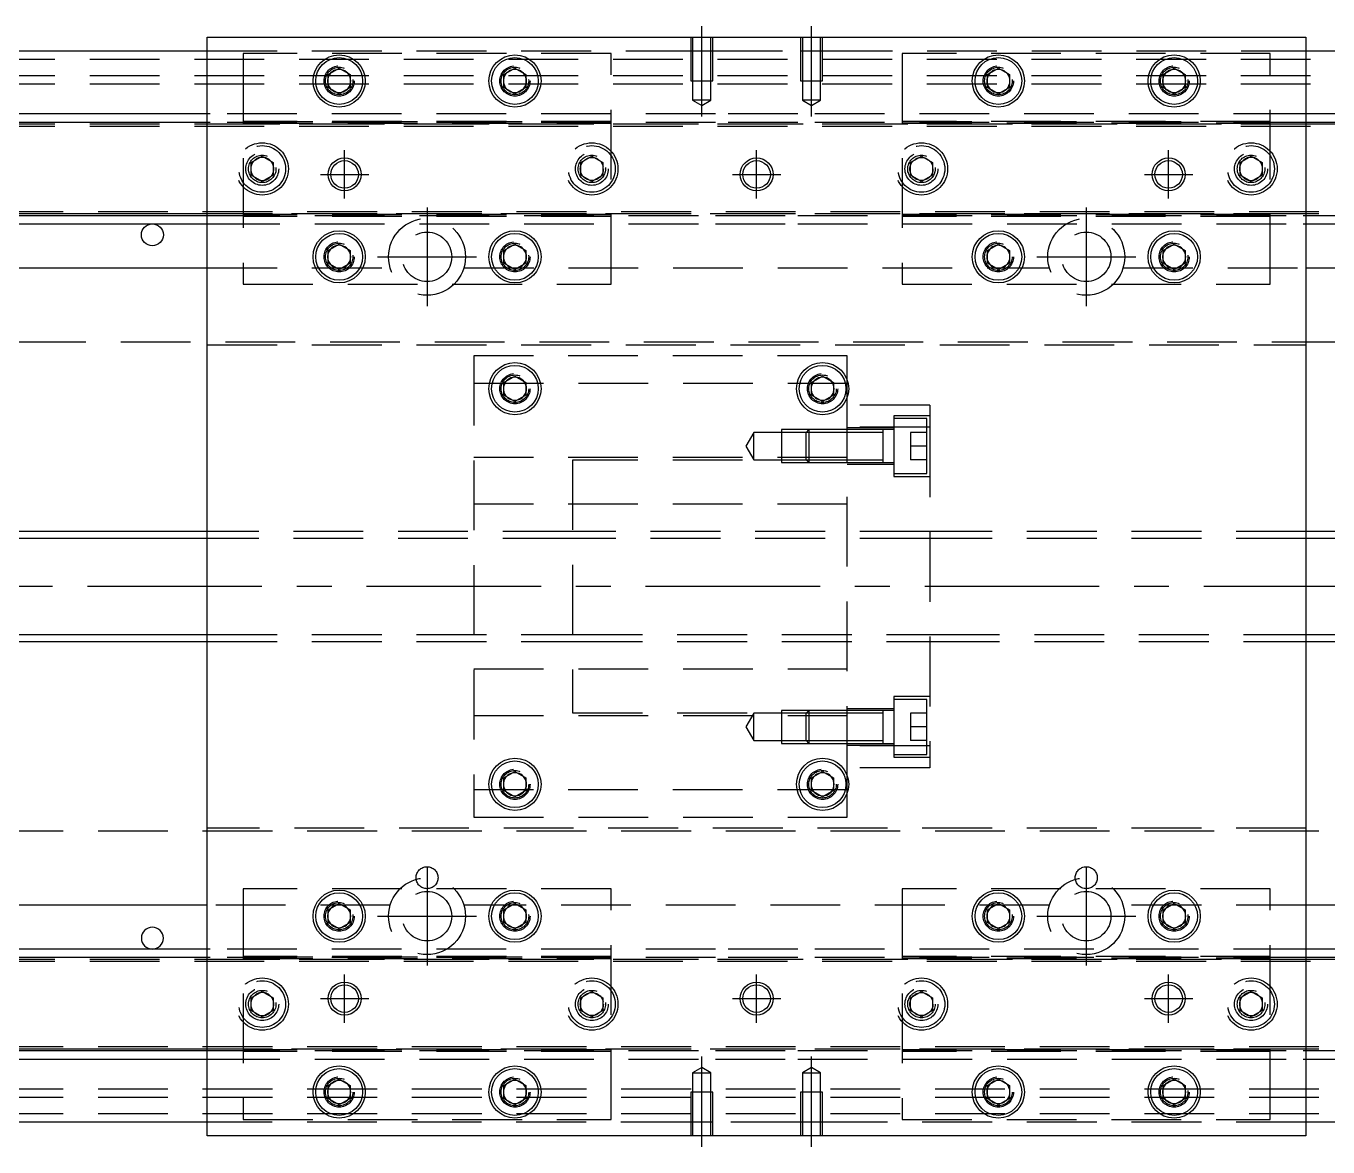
# Model space of a CAD drawing. Extents: x -20 to 926, y -276 to 102.
# Drawn here: x 217 to 454, y -102 to 102 of the extents above; entities that cross this region are included whole.
import ezdxf

# ---------------------------------------------------------------- set-up
doc = ezdxf.new("R2010")
doc.units = 0
doc.linetypes.add('CENTER', pattern=[50.8, 31.75, -6.35, 6.35, -6.35])
doc.linetypes.add('DASHED', pattern=[19.05, 12.7, -6.35])
doc.layers.get('0').update_dxf_attribs({"linetype": 'CONTINUOUS'})
doc.layers.add('CENTER', color=1, linetype='CENTER')

msp = doc.modelspace()

# ---------------------------------------------------------------- linework, layer by layer
at = {"color": 7, "linetype": 'CONTINUOUS'}
for p, q in [((250, 100), (450, 100)), ((250, -100), (250, 100)), ((450, 100), (450, -100)), ((0, 97.5), (250, 97.5)), ((450, 97.5), (700, 97.5)), ((272, 93.1547), (274, 94.309402)), ((272, 90.8453), (272, 93.1547)), ((274, 94.309402), (276, 93.1547)), ((276, 93.1547), (276, 90.8453)), ((304, 93.1547), (306, 94.309402)), ((304, 90.8453), (304, 93.1547)), ((306, 94.309402), (308, 93.1547)), ((308, 93.1547), (308, 90.8453)), ((392, 93.1547), (394, 94.309402)), ((392, 90.8453), (392, 93.1547)), ((394, 94.309402), (396, 93.1547)), ((396, 93.1547), (396, 90.8453)), ((424, 93.1547), (426, 94.309402)), ((424, 90.8453), (424, 93.1547)), ((426, 94.309402), (428, 93.1547)), ((428, 93.1547), (428, 90.8453)), ((274, 89.690598), (272, 90.8453)), ((276, 90.8453), (274, 89.690598)), ((306, 89.690598), (304, 90.8453)), ((308, 90.8453), (306, 89.690598)), ((394, 89.690598), (392, 90.8453)), ((396, 90.8453), (394, 89.690598)), ((426, 89.690598), (424, 90.8453)), ((428, 90.8453), (426, 89.690598)), ((250, 86), (0, 86)), ((700, 86), (450, 86)), ((250, 84.460392), (0, 84.460392)), ((700, 84.460392), (450, 84.460392)), ((0, 67.539608), (250, 67.539608)), ((450, 67.539608), (700, 67.539608)), ((0, 66), (250, 66)), ((450, 66), (700, 66)), ((272, 61.1547), (274, 62.309402)), ((274, 62.309402), (276, 61.1547)), ((304, 61.1547), (306, 62.309402)), ((306, 62.309402), (308, 61.1547)), ((392, 61.1547), (394, 62.309402)), ((394, 62.309402), (396, 61.1547)), ((424, 61.1547), (426, 62.309402)), ((426, 62.309402), (428, 61.1547)), ((272, 58.8453), (272, 61.1547)), ((276, 61.1547), (276, 58.8453)), ((304, 58.8453), (304, 61.1547)), ((308, 61.1547), (308, 58.8453)), ((392, 58.8453), (392, 61.1547)), ((396, 61.1547), (396, 58.8453)), ((424, 58.8453), (424, 61.1547)), ((428, 61.1547), (428, 58.8453)), ((176.708204, 58), (250, 58)), ((274, 57.690598), (272, 58.8453)), ((276, 58.8453), (274, 57.690598)), ((306, 57.690598), (304, 58.8453)), ((308, 58.8453), (306, 57.690598)), ((394, 57.690598), (392, 58.8453)), ((396, 58.8453), (394, 57.690598)), ((426, 57.690598), (424, 58.8453)), ((428, 58.8453), (426, 57.690598)), ((450, 58), (523.291796, 58)), ((304, 37.1547), (306, 38.309402)), ((306, 38.309402), (308, 37.1547)), ((360, 37.1547), (362, 38.309402)), ((362, 38.309402), (364, 37.1547)), ((304, 34.8453), (304, 37.1547)), ((308, 37.1547), (308, 34.8453)), ((360, 34.8453), (360, 37.1547)), ((364, 37.1547), (364, 34.8453)), ((306, 33.690598), (304, 34.8453)), ((308, 34.8453), (306, 33.690598)), ((362, 33.690598), (360, 34.8453)), ((364, 34.8453), (362, 33.690598)), ((250, 10), (28, 10)), ((643, 10), (450, 10)), ((28, -10), (250, -10)), ((450, -10), (643, -10)), ((304, -34.8453), (306, -33.690598)), ((304, -37.1547), (304, -34.8453)), ((306, -33.690598), (308, -34.8453)), ((308, -34.8453), (308, -37.1547)), ((360, -34.8453), (362, -33.690598)), ((360, -37.1547), (360, -34.8453)), ((362, -33.690598), (364, -34.8453)), ((364, -34.8453), (364, -37.1547)), ((306, -38.309402), (304, -37.1547)), ((308, -37.1547), (306, -38.309402)), ((362, -38.309402), (360, -37.1547)), ((364, -37.1547), (362, -38.309402)), ((250, -58), (176.708204, -58)), ((272, -58.8453), (274, -57.690598)), ((272, -61.1547), (272, -58.8453)), ((274, -57.690598), (276, -58.8453)), ((276, -58.8453), (276, -61.1547)), ((304, -58.8453), (306, -57.690598)), ((304, -61.1547), (304, -58.8453)), ((306, -57.690598), (308, -58.8453)), ((308, -58.8453), (308, -61.1547)), ((392, -58.8453), (394, -57.690598)), ((392, -61.1547), (392, -58.8453)), ((394, -57.690598), (396, -58.8453)), ((396, -58.8453), (396, -61.1547)), ((424, -58.8453), (426, -57.690598)), ((424, -61.1547), (424, -58.8453)), ((426, -57.690598), (428, -58.8453)), ((428, -58.8453), (428, -61.1547)), ((523.291796, -58), (450, -58)), ((274, -62.309402), (272, -61.1547)), ((276, -61.1547), (274, -62.309402)), ((306, -62.309402), (304, -61.1547)), ((308, -61.1547), (306, -62.309402)), ((394, -62.309402), (392, -61.1547)), ((396, -61.1547), (394, -62.309402)), ((426, -62.309402), (424, -61.1547)), ((428, -61.1547), (426, -62.309402)), ((250, -66), (0, -66)), ((700, -66), (450, -66)), ((250, -67.539608), (0, -67.539608)), ((700, -67.539608), (450, -67.539608)), ((0, -84.460392), (250, -84.460392)), ((450, -84.460392), (700, -84.460392)), ((0, -86), (250, -86)), ((450, -86), (700, -86)), ((272, -90.8453), (274, -89.690598)), ((274, -89.690598), (276, -90.8453)), ((304, -90.8453), (306, -89.690598)), ((306, -89.690598), (308, -90.8453)), ((392, -90.8453), (394, -89.690598)), ((394, -89.690598), (396, -90.8453)), ((424, -90.8453), (426, -89.690598)), ((426, -89.690598), (428, -90.8453)), ((272, -93.1547), (272, -90.8453)), ((276, -90.8453), (276, -93.1547)), ((304, -93.1547), (304, -90.8453)), ((308, -90.8453), (308, -93.1547)), ((392, -93.1547), (392, -90.8453)), ((396, -90.8453), (396, -93.1547)), ((424, -93.1547), (424, -90.8453)), ((428, -90.8453), (428, -93.1547)), ((274, -94.309402), (272, -93.1547)), ((276, -93.1547), (274, -94.309402)), ((306, -94.309402), (304, -93.1547)), ((308, -93.1547), (306, -94.309402)), ((394, -94.309402), (392, -93.1547)), ((396, -93.1547), (394, -94.309402)), ((426, -94.309402), (424, -93.1547)), ((428, -93.1547), (426, -94.309402)), ((250, -97.5), (0, -97.5)), ((700, -97.5), (450, -97.5)), ((450, -100), (250, -100))]:
    msp.add_line(p, q, dxfattribs=at)
at = {"color": 3, "linetype": 'DASHED'}
for p, q in [((338.000006, 100), (338.000006, 92)), ((338.35, 100), (338.35, 92)), ((341.65, 92), (341.65, 100)), ((341.999994, 92), (341.999994, 100)), ((358.000006, 100), (358.000006, 92)), ((358.35, 100), (358.35, 92)), ((361.65, 92), (361.65, 100)), ((361.999994, 92), (361.999994, 100)), ((250, 97.5), (338.000006, 97.5)), ((338.000006, 97.5), (341.999994, 97.5)), ((341.999994, 97.5), (358.000006, 97.5)), ((358.000006, 97.5), (361.999994, 97.5)), ((361.999994, 97.5), (450, 97.5)), ((0, 96), (700, 96)), ((256.5, 97), (256.5, 55)), ((323.5, 97), (256.5, 97)), ((323.5, 55), (323.5, 97)), ((443.5, 97), (376.5, 97)), ((376.5, 97), (376.5, 55)), ((443.5, 55), (443.5, 97)), ((0, 93), (700, 93)), ((0, 91.5), (700, 91.5)), ((276.483582, 92.286038), (276.5, 92)), ((308.483582, 92.286038), (308.5, 92)), ((338.000006, 92), (341.999994, 92)), ((338.35, 92), (338.35, 88.5)), ((341.65, 88.5), (341.65, 92)), ((358.000006, 92), (361.999994, 92)), ((358.35, 92), (358.35, 88.5)), ((361.65, 88.5), (361.65, 92)), ((396.483582, 92.286038), (396.5, 92)), ((428.483582, 92.286038), (428.5, 92)), ((341.65, 88.5), (338.35, 88.5)), ((338.35, 88.5), (340, 87.547372)), ((340, 87.547372), (341.65, 88.5)), ((361.65, 88.5), (358.35, 88.5)), ((358.35, 88.5), (360, 87.547372)), ((360, 87.547372), (361.65, 88.5)), ((250.5, 86), (250, 86)), ((342.5, 86), (250.5, 86)), ((357.5, 86), (342.5, 86)), ((449.5, 86), (357.5, 86)), ((450, 86), (449.5, 86)), ((0, 84.204452), (250, 84.204452)), ((0, 84.2), (700, 84.2)), ((0, 83.8), (700, 83.8)), ((250.5, 84.460392), (250, 84.460392)), ((250, 84.204452), (250.5, 84.204452)), ((342.5, 84.460392), (250.5, 84.460392)), ((250.5, 84.204452), (449.5, 84.204452)), ((323.5, 84.643014), (256.5, 84.643014)), ((256.5, 84.6), (323.5, 84.6)), ((256.5, 84.3), (323.5, 84.3)), ((357.5, 84.460392), (342.5, 84.460392)), ((449.5, 84.460392), (357.5, 84.460392)), ((443.5, 84.643014), (376.5, 84.643014)), ((376.5, 84.6), (443.5, 84.6)), ((376.5, 84.3), (443.5, 84.3)), ((450, 84.460392), (449.5, 84.460392)), ((449.5, 84.204452), (450, 84.204452)), ((450, 84.204452), (700, 84.204452)), ((258, 77.1547), (260, 78.309402)), ((260, 78.309402), (262, 77.1547)), ((318, 77.1547), (320, 78.309402)), ((320, 78.309402), (322, 77.1547)), ((378, 77.1547), (380, 78.309402)), ((380, 78.309402), (382, 77.1547)), ((438, 77.1547), (440, 78.309402)), ((440, 78.309402), (442, 77.1547)), ((258, 74.8453), (258, 77.1547)), ((262, 77.1547), (262, 74.8453)), ((262.483582, 76.286038), (262.5, 76)), ((318, 74.8453), (318, 77.1547)), ((322, 77.1547), (322, 74.8453)), ((322.483582, 76.286038), (322.5, 76)), ((378, 74.8453), (378, 77.1547)), ((382, 77.1547), (382, 74.8453)), ((382.483582, 76.286038), (382.5, 76)), ((438, 74.8453), (438, 77.1547)), ((442, 77.1547), (442, 74.8453)), ((442.483582, 76.286038), (442.5, 76)), ((260, 73.690598), (258, 74.8453)), ((262, 74.8453), (260, 73.690598)), ((320, 73.690598), (318, 74.8453)), ((322, 74.8453), (320, 73.690598)), ((380, 73.690598), (378, 74.8453)), ((382, 74.8453), (380, 73.690598)), ((440, 73.690598), (438, 74.8453)), ((442, 74.8453), (440, 73.690598)), ((700, 68.2), (0, 68.2)), ((700, 67.8), (0, 67.8)), ((250, 67.795548), (0, 67.795548)), ((250.5, 67.795548), (250, 67.795548)), ((250, 67.539608), (250.5, 67.539608)), ((449.5, 67.795548), (250.5, 67.795548)), ((250.5, 67.539608), (342.5, 67.539608)), ((323.5, 67.7), (256.5, 67.7)), ((323.5, 67.4), (256.5, 67.4)), ((323.5, 67.356986), (256.5, 67.356986)), ((342.5, 67.539608), (357.5, 67.539608)), ((357.5, 67.539608), (449.5, 67.539608)), ((443.5, 67.7), (376.5, 67.7)), ((443.5, 67.4), (376.5, 67.4)), ((443.5, 67.356986), (376.5, 67.356986)), ((450, 67.795548), (449.5, 67.795548)), ((449.5, 67.539608), (450, 67.539608)), ((700, 67.795548), (450, 67.795548)), ((250, 66), (250.5, 66)), ((250.5, 66), (342.5, 66)), ((342.5, 66), (357.5, 66)), ((357.5, 66), (449.5, 66)), ((449.5, 66), (450, 66)), ((276.483582, 60.286038), (276.5, 60)), ((308.483582, 60.286038), (308.5, 60)), ((391.5, 60), (391.512884, 60.253488)), ((428.483582, 60.286038), (428.5, 60)), ((250, 58), (283.291796, 58)), ((296.708204, 58), (403.291796, 58)), ((416.708204, 58), (450, 58)), ((256.5, 55), (323.5, 55)), ((376.5, 55), (443.5, 55)), ((5.640312, 44.5), (700, 44.5)), ((250, 44), (450, 44)), ((366.5, 42), (298.5, 42)), ((298.5, 42), (298.5, -42)), ((366.5, 37.52069), (366.5, 42)), ((298.5, 37), (366.5, 37)), ((303.5, 36), (303.512884, 36.253488)), ((359.5, 36), (359.518502, 36.303588)), ((366.5, 34.47931), (366.5, 37.52069)), ((366.5, -34.47931), (366.5, 34.47931)), ((381.5, 33), (366.5, 33)), ((375, 31.04775), (375, 20.04775)), ((381.5, 31.04775), (375, 31.04775)), ((381.5, 33), (381.5, 28.982754)), ((354.5, 28.547744), (354.5, 22.547754)), ((359.49998, 28.547744), (354.5, 28.547744)), ((359.5, 28.54775), (359, 28.04775)), ((366.5, 28.547744), (359.499994, 28.547744)), ((359.5, 28.54775), (359.5, 22.54775)), ((366.5, 28.54775), (359.5, 28.54775)), ((381.5, 28.982754), (366.5, 28.982754)), ((375, 28.84775), (366.5, 28.84775)), ((373, 28.54775), (366.50002, 28.54775)), ((373, 28.54775), (372.995, 28.54775)), ((373, 28.04775), (373, 28.547754)), ((373, 28.197952), (373, 28.54775)), ((375, 28.54775), (373, 28.54775)), ((373.005, 28.54775), (373, 28.54775)), ((381, 30.54775), (375, 30.54775)), ((381, 20.54775), (381, 30.54775)), ((381.5, 28.982754), (381.5, -28.982754)), ((349.5, 28.04775), (348.056624, 25.54775)), ((349.5, 23.04775), (349.5, 28.04775)), ((354.5, 28.04775), (349.5, 28.04775)), ((358.99998, 28.04775), (354.5, 28.04775)), ((359, 23.04775), (359, 28.04775)), ((366.5, 28.04775), (359, 28.04775)), ((373, 28.04775), (366.50002, 28.04775)), ((373, 22.8974), (373, 28.197952)), ((378, 28.04775), (378, 25.54775)), ((381, 28.04775), (378, 28.04775)), ((348.056624, 25.54775), (349.5, 23.04775)), ((378, 25.54775), (378, 23.04775)), ((381, 25.54775), (378, 25.54775)), ((366.5, 23.5), (298.5, 23.5)), ((316.5, 23), (316.5, -23)), ((366.5, 23), (316.5, 23)), ((349.5, 23.04775), (354.5, 23.04775)), ((354.5, 23.04775), (358.99998, 23.04775)), ((354.5, 22.547754), (359.49998, 22.547754)), ((359, 23.04775), (359.5, 22.54775)), ((359, 23.04775), (366.5, 23.04775)), ((359.5, 22.547754), (366.5, 22.547754)), ((359.5, 22.54775), (366.5, 22.54775)), ((366.5, 22.24775), (375, 22.24775)), ((366.50002, 23.04775), (373, 23.04775)), ((366.50002, 22.54775), (373.005, 22.54775)), ((372.995, 22.54775), (375, 22.54775)), ((373, 22.547744), (373, 23.04775)), ((373, 22.54775), (373, 22.8974)), ((381, 23.04775), (378, 23.04775)), ((375, 20.54775), (381, 20.54775)), ((375, 20.04775), (381.5, 20.04775)), ((366.5, 15), (298.5, 15)), ((316.49998, 10), (250, 10)), ((381.5, 10), (316.5, 10)), ((450, 10), (381.50002, 10)), ((316.49998, 8.75), (250, 8.75)), ((381.5, 8.75), (316.5, 8.75)), ((450, 8.75), (381.50002, 8.75)), ((250, -8.75), (316.49998, -8.75)), ((316.5, -8.75), (381.5, -8.75)), ((381.50002, -8.75), (450, -8.75)), ((250, -10), (316.49998, -10)), ((316.5, -10), (381.5, -10)), ((381.50002, -10), (450, -10)), ((298.5, -15), (366.5, -15)), ((375, -20.04775), (375, -31.04775)), ((381.5, -20.04775), (375, -20.04775)), ((381, -20.54775), (375, -20.54775)), ((381, -30.54775), (381, -20.54775)), ((298.5, -23.5), (366.5, -23.5)), ((316.5, -23), (366.5, -23)), ((349.5, -23.04775), (348.056624, -25.54775)), ((349.5, -28.04775), (349.5, -23.04775)), ((354.5, -23.04775), (349.5, -23.04775)), ((354.5, -22.547754), (354.5, -28.547744)), ((359.49998, -22.547754), (354.5, -22.547754)), ((358.99998, -23.04775), (354.5, -23.04775)), ((359.5, -22.54775), (359, -23.04775)), ((359, -28.04775), (359, -23.04775)), ((366.5, -23.04775), (359, -23.04775)), ((359.5, -22.54775), (359.5, -28.54775)), ((366.5, -22.54775), (359.5, -22.54775)), ((366.5, -22.547754), (359.5, -22.547754)), ((375, -22.24775), (366.5, -22.24775)), ((373.005, -22.54775), (366.50002, -22.54775)), ((373, -23.04775), (366.50002, -23.04775)), ((375, -22.54775), (372.995, -22.54775)), ((373, -23.04775), (373, -22.547744)), ((373, -22.897546), (373, -22.54775)), ((373, -28.198098), (373, -22.897546)), ((378, -23.04775), (378, -25.54775)), ((381, -23.04775), (378, -23.04775)), ((348.056624, -25.54775), (349.5, -28.04775)), ((378, -25.54775), (378, -28.04775)), ((381, -25.54775), (378, -25.54775)), ((349.5, -28.04775), (354.5, -28.04775)), ((354.5, -28.04775), (358.99998, -28.04775)), ((359, -28.04775), (366.5, -28.04775)), ((359, -28.04775), (359.5, -28.54775)), ((366.50002, -28.04775), (373, -28.04775)), ((373, -28.547754), (373, -28.04775)), ((373, -28.54775), (373, -28.198098)), ((381, -28.04775), (378, -28.04775)), ((354.5, -28.547744), (359.49998, -28.547744)), ((359.499994, -28.547744), (366.5, -28.547744)), ((359.5, -28.54775), (366.5, -28.54775)), ((366.5, -28.84775), (375, -28.84775)), ((381.5, -28.982754), (366.5, -28.982754)), ((366.50002, -28.54775), (373, -28.54775)), ((372.995, -28.54775), (373, -28.54775)), ((373, -28.54775), (375, -28.54775)), ((373, -28.54775), (373.005, -28.54775)), ((375, -30.54775), (381, -30.54775)), ((381.5, -28.982754), (381.5, -33)), ((381.5, -33), (366.5, -33)), ((375, -31.04775), (381.5, -31.04775)), ((366.5, -37.52069), (366.5, -34.47931)), ((366.5, -37), (298.5, -37)), ((303.5, -36), (303.512884, -35.746512)), ((359.5, -36), (359.518502, -35.696412)), ((366.5, -42), (366.5, -37.52069)), ((298.5, -42), (366.5, -42)), ((700, -44.5), (5.640312, -44.5)), ((450, -44), (250, -44)), ((323.5, -55), (256.5, -55)), ((256.5, -55), (256.5, -97)), ((323.5, -97), (323.5, -55)), ((443.5, -55), (376.5, -55)), ((376.5, -55), (376.5, -97)), ((443.5, -97), (443.5, -55)), ((283.291796, -58), (250, -58)), ((403.291796, -58), (296.708204, -58)), ((450, -58), (416.708204, -58)), ((276.483582, -59.713962), (276.5, -60)), ((308.483582, -59.713962), (308.5, -60)), ((396.483582, -59.713962), (396.5, -60)), ((428.483582, -59.713962), (428.5, -60)), ((250.5, -66), (250, -66)), ((342.5, -66), (250.5, -66)), ((357.5, -66), (342.5, -66)), ((449.5, -66), (357.5, -66)), ((450, -66), (449.5, -66)), ((0, -67.795548), (250, -67.795548)), ((0, -67.8), (700, -67.8)), ((0, -68.2), (700, -68.2)), ((250.5, -67.539608), (250, -67.539608)), ((250, -67.795548), (250.5, -67.795548)), ((342.5, -67.539608), (250.5, -67.539608)), ((250.5, -67.795548), (449.5, -67.795548)), ((323.5, -67.356986), (256.5, -67.356986)), ((256.5, -67.4), (323.5, -67.4)), ((256.5, -67.7), (323.5, -67.7)), ((357.5, -67.539608), (342.5, -67.539608)), ((449.5, -67.539608), (357.5, -67.539608)), ((443.5, -67.356986), (376.5, -67.356986)), ((376.5, -67.4), (443.5, -67.4)), ((376.5, -67.7), (443.5, -67.7)), ((450, -67.539608), (449.5, -67.539608)), ((449.5, -67.795548), (450, -67.795548)), ((450, -67.795548), (700, -67.795548)), ((258, -74.8453), (260, -73.690598)), ((258, -77.1547), (258, -74.8453)), ((260, -73.690598), (262, -74.8453)), ((262, -74.8453), (262, -77.1547)), ((262.483582, -75.713962), (262.5, -76)), ((318, -74.8453), (320, -73.690598)), ((318, -77.1547), (318, -74.8453)), ((320, -73.690598), (322, -74.8453)), ((322, -74.8453), (322, -77.1547)), ((322.483582, -75.713962), (322.5, -76)), ((377.5, -76), (377.518502, -75.696412)), ((378, -74.8453), (380, -73.690598)), ((378, -77.1547), (378, -74.8453)), ((380, -73.690598), (382, -74.8453)), ((382, -74.8453), (382, -77.1547)), ((438, -74.8453), (440, -73.690598)), ((438, -77.1547), (438, -74.8453)), ((440, -73.690598), (442, -74.8453)), ((442, -74.8453), (442, -77.1547)), ((442.483582, -75.713962), (442.5, -76)), ((260, -78.309402), (258, -77.1547)), ((262, -77.1547), (260, -78.309402)), ((320, -78.309402), (318, -77.1547)), ((322, -77.1547), (320, -78.309402)), ((380, -78.309402), (378, -77.1547)), ((382, -77.1547), (380, -78.309402)), ((440, -78.309402), (438, -77.1547)), ((442, -77.1547), (440, -78.309402)), ((700, -83.8), (0, -83.8)), ((700, -84.2), (0, -84.2)), ((250, -84.204452), (0, -84.204452)), ((250.5, -84.204452), (250, -84.204452)), ((250, -84.460392), (250.5, -84.460392)), ((449.5, -84.204452), (250.5, -84.204452)), ((250.5, -84.460392), (342.5, -84.460392)), ((323.5, -84.3), (256.5, -84.3)), ((323.5, -84.6), (256.5, -84.6)), ((323.5, -84.643014), (256.5, -84.643014)), ((342.5, -84.460392), (357.5, -84.460392)), ((357.5, -84.460392), (449.5, -84.460392)), ((443.5, -84.3), (376.5, -84.3)), ((443.5, -84.6), (376.5, -84.6)), ((443.5, -84.643014), (376.5, -84.643014)), ((450, -84.204452), (449.5, -84.204452)), ((449.5, -84.460392), (450, -84.460392)), ((700, -84.204452), (450, -84.204452)), ((250, -86), (250.5, -86)), ((250.5, -86), (342.5, -86)), ((340, -87.547372), (338.35, -88.5)), ((341.65, -88.5), (340, -87.547372)), ((342.5, -86), (357.5, -86)), ((357.5, -86), (449.5, -86)), ((360, -87.547372), (358.35, -88.5)), ((361.65, -88.5), (360, -87.547372)), ((449.5, -86), (450, -86)), ((338.35, -88.5), (341.65, -88.5)), ((338.35, -88.5), (338.35, -92)), ((341.65, -92), (341.65, -88.5)), ((358.35, -88.5), (361.65, -88.5)), ((358.35, -88.5), (358.35, -92)), ((361.65, -92), (361.65, -88.5)), ((700, -91.5), (0, -91.5)), ((271.5, -92), (271.512884, -91.746512)), ((303.5, -92), (303.518502, -91.696412)), ((341.999994, -92), (338.000006, -92)), ((338.000006, -92), (338.000006, -100)), ((338.35, -92), (338.35, -100)), ((341.65, -100), (341.65, -92)), ((341.999994, -100), (341.999994, -92)), ((361.999994, -92), (358.000006, -92)), ((358.000006, -92), (358.000006, -100)), ((358.35, -92), (358.35, -100)), ((361.65, -100), (361.65, -92)), ((361.999994, -100), (361.999994, -92)), ((391.5, -92), (391.518502, -91.696412)), ((428.483582, -91.713962), (428.5, -92)), ((700, -93), (0, -93)), ((700, -96), (0, -96)), ((256.5, -97), (323.5, -97)), ((376.5, -97), (443.5, -97)), ((338.000006, -97.5), (250, -97.5)), ((341.999994, -97.5), (338.000006, -97.5)), ((358.000006, -97.5), (341.999994, -97.5)), ((361.999994, -97.5), (358.000006, -97.5)), ((450, -97.5), (361.999994, -97.5))]:
    msp.add_line(p, q, dxfattribs=at)
at = {"color": 3, "linetype": 'CONTINUOUS'}
for p, q in [((250, 8.75), (28, 8.75)), ((643, 8.75), (450, 8.75)), ((28, -8.75), (250, -8.75)), ((450, -8.75), (643, -8.75))]:
    msp.add_line(p, q, dxfattribs=at)
at = {"color": 7, "linetype": 'CONTINUOUS'}
for centre, radius in [((274, 92), 4.75), ((274, 92), 4.25), ((306, 92), 4.75), ((306, 92), 4.25), ((394, 92), 4.75), ((394, 92), 4.25), ((426, 92), 4.75), ((426, 92), 4.25), ((275, 75), 2.5), ((350, 75), 3), ((350, 75), 2.5), ((425, 75), 2.5), ((240, 64), 2), ((274, 60), 4.75), ((274, 60), 4.25), ((306, 60), 4.75), ((306, 60), 4.25), ((394, 60), 4.75), ((394, 60), 4.25), ((426, 60), 4.75), ((426, 60), 4.25), ((306, 36), 4.75), ((362, 36), 4.75), ((306, 36), 4.25), ((362, 36), 4.25), ((306, -36), 4.75), ((306, -36), 4.25), ((362, -36), 4.75), ((362, -36), 4.25), ((274, -60), 4.75), ((274, -60), 4.25), ((306, -60), 4.75), ((306, -60), 4.25), ((394, -60), 4.75), ((394, -60), 4.25), ((426, -60), 4.75), ((426, -60), 4.25), ((275, -75), 2.5), ((350, -75), 3), ((350, -75), 2.5), ((425, -75), 2.5), ((274, -92), 4.75), ((306, -92), 4.75), ((394, -92), 4.75), ((426, -92), 4.75), ((274, -92), 4.25), ((306, -92), 4.25), ((394, -92), 4.25), ((426, -92), 4.25)]:
    msp.add_circle(centre, radius, dxfattribs=at)
at = {"color": 3, "linetype": 'DASHED'}
for centre, radius in [((274, 92), 2.75), ((274, 92), 2.5), ((306, 92), 2.75), ((306, 92), 2.5), ((394, 92), 2.75), ((394, 92), 2.5), ((426, 92), 2.75), ((426, 92), 2.5), ((260, 76), 4.75), ((320, 76), 4.75), ((380, 76), 4.75), ((440, 76), 4.75), ((260, 76), 4.25), ((260, 76), 3), ((260, 76), 2.5), ((320, 76), 4.25), ((320, 76), 3), ((320, 76), 2.5), ((380, 76), 4.25), ((380, 76), 3), ((380, 76), 2.5), ((440, 76), 4.25), ((440, 76), 3), ((440, 76), 2.5), ((320, 76), 2.1), ((380, 76), 2.1), ((290, 60), 7), ((410, 60), 7), ((290, 60), 4.5), ((410, 60), 4.5), ((274, 60), 2.75), ((274, 60), 2.5), ((306, 60), 2.75), ((306, 60), 2.5), ((394, 60), 2.75), ((394, 60), 2.5), ((426, 60), 2.75), ((426, 60), 2.5), ((306, 36), 2.75), ((306, 36), 2.5), ((362, 36), 2.75), ((362, 36), 2.5), ((306, -36), 2.75), ((306, -36), 2.5), ((362, -36), 2.75), ((362, -36), 2.5), ((290, -53), 2), ((410, -53), 2), ((290, -60), 7), ((410, -60), 7), ((290, -60), 4.5), ((410, -60), 4.5), ((274, -60), 2.75), ((274, -60), 2.5), ((306, -60), 2.75), ((306, -60), 2.5), ((394, -60), 2.75), ((394, -60), 2.5), ((426, -60), 2.75), ((426, -60), 2.5), ((260, -76), 4.75), ((260, -76), 4.25), ((260, -76), 3), ((320, -76), 4.75), ((320, -76), 4.25), ((320, -76), 3), ((380, -76), 4.75), ((380, -76), 4.25), ((380, -76), 3), ((440, -76), 4.75), ((440, -76), 4.25), ((440, -76), 3), ((260, -76), 2.5), ((320, -76), 2.5), ((320, -76), 2.1), ((380, -76), 2.5), ((380, -76), 2.1), ((440, -76), 2.5), ((274, -92), 2.75), ((274, -92), 2.5), ((306, -92), 2.75), ((306, -92), 2.5), ((394, -92), 2.75), ((394, -92), 2.5), ((426, -92), 2.75), ((426, -92), 2.5)]:
    msp.add_circle(centre, radius, dxfattribs=at)
at = {"color": 3, "linetype": 'CONTINUOUS'}
for centre in [(275, 75), (425, 75), (275, -75), (425, -75)]:
    msp.add_circle(centre, 3, dxfattribs=at)
at = {"color": 7, "linetype": 'CONTINUOUS'}
for centre, radius, start, end in [((274, 92), 2.1, 162.24721, 180), ((274, 92), 2.1, 137.75279, 162.24721), ((274, 92), 2.1, 102.24721, 137.75279), ((274, 92), 2.1, 77.75279, 102.24721), ((274, 92), 2.1, 42.24721, 77.75279), ((274, 92), 2.1, 17.75279, 42.24721), ((274, 92), 2.1, 342.24721, 17.75279), ((306, 92), 2.1, 162.24721, 180), ((306, 92), 2.1, 137.75279, 162.24721), ((306, 92), 2.1, 102.24721, 137.75279), ((306, 92), 2.1, 77.75279, 102.24721), ((306, 92), 2.1, 42.24721, 77.75279), ((306, 92), 2.1, 17.75279, 42.24721), ((306, 92), 2.1, 342.24721, 17.75279), ((394, 92), 2.1, 162.24721, 180), ((394, 92), 2.1, 137.75279, 162.24721), ((394, 92), 2.1, 102.24721, 137.75279), ((394, 92), 2.1, 77.75279, 102.24721), ((394, 92), 2.1, 42.24721, 77.75279), ((394, 92), 2.1, 17.75279, 42.24721), ((394, 92), 2.1, 342.24721, 17.75279), ((426, 92), 2.1, 162.24721, 180), ((426, 92), 2.1, 137.75279, 162.24721), ((426, 92), 2.1, 102.24721, 137.75279), ((426, 92), 2.1, 77.75279, 102.24721), ((426, 92), 2.1, 42.24721, 77.75279), ((426, 92), 2.1, 17.75279, 42.24721), ((426, 92), 2.1, 342.24721, 17.75279), ((274, 92), 2.1, 180, 197.75279), ((274, 92), 2.1, 197.75279, 222.24721), ((274, 92), 2.1, 222.24721, 257.75279), ((274, 92), 2.1, 282.24721, 317.75279), ((274, 92), 2.1, 317.75279, 342.24721), ((306, 92), 2.1, 180, 197.75279), ((306, 92), 2.1, 197.75279, 222.24721), ((306, 92), 2.1, 222.24721, 257.75279), ((306, 92), 2.1, 282.24721, 317.75279), ((306, 92), 2.1, 317.75279, 342.24721), ((394, 92), 2.1, 180, 197.75279), ((394, 92), 2.1, 197.75279, 222.24721), ((394, 92), 2.1, 222.24721, 257.75279), ((394, 92), 2.1, 282.24721, 317.75279), ((394, 92), 2.1, 317.75279, 342.24721), ((426, 92), 2.1, 180, 197.75279), ((426, 92), 2.1, 197.75279, 222.24721), ((426, 92), 2.1, 222.24721, 257.75279), ((426, 92), 2.1, 282.24721, 317.75279), ((426, 92), 2.1, 317.75279, 342.24721), ((274, 92), 2.1, 257.75279, 282.24721), ((306, 92), 2.1, 257.75279, 282.24721), ((394, 92), 2.1, 257.75279, 282.24721), ((426, 92), 2.1, 257.75279, 282.24721), ((274, 60), 2.1, 102.24721, 137.75279), ((274, 60), 2.1, 77.75279, 102.24721), ((274, 60), 2.1, 42.24721, 77.75279), ((306, 60), 2.1, 102.24721, 137.75279), ((306, 60), 2.1, 77.75279, 102.24721), ((306, 60), 2.1, 42.24721, 77.75279), ((394, 60), 2.1, 102.24721, 137.75279), ((394, 60), 2.1, 77.75279, 102.24721), ((394, 60), 2.1, 42.24721, 77.75279), ((426, 60), 2.1, 102.24721, 137.75279), ((426, 60), 2.1, 77.75279, 102.24721), ((426, 60), 2.1, 42.24721, 77.75279), ((274, 60), 2.1, 162.24721, 180), ((274, 60), 2.1, 180, 197.75279), ((274, 60), 2.1, 137.75279, 162.24721), ((274, 60), 2.1, 197.75279, 222.24721), ((274, 60), 2.1, 17.75279, 42.24721), ((274, 60), 2.1, 317.75279, 342.24721), ((274, 60), 2.1, 342.24721, 17.75279), ((306, 60), 2.1, 162.24721, 180), ((306, 60), 2.1, 180, 197.75279), ((306, 60), 2.1, 137.75279, 162.24721), ((306, 60), 2.1, 197.75279, 222.24721), ((306, 60), 2.1, 17.75279, 42.24721), ((306, 60), 2.1, 317.75279, 342.24721), ((306, 60), 2.1, 342.24721, 17.75279), ((394, 60), 2.1, 162.24721, 180), ((394, 60), 2.1, 180, 197.75279), ((394, 60), 2.1, 137.75279, 162.24721), ((394, 60), 2.1, 197.75279, 222.24721), ((394, 60), 2.1, 17.75279, 42.24721), ((394, 60), 2.1, 317.75279, 342.24721), ((394, 60), 2.1, 342.24721, 17.75279), ((426, 60), 2.1, 162.24721, 180), ((426, 60), 2.1, 180, 197.75279), ((426, 60), 2.1, 137.75279, 162.24721), ((426, 60), 2.1, 197.75279, 222.24721), ((426, 60), 2.1, 17.75279, 42.24721), ((426, 60), 2.1, 317.75279, 342.24721), ((426, 60), 2.1, 342.24721, 17.75279), ((274, 60), 2.1, 222.24721, 257.75279), ((274, 60), 2.1, 257.75279, 282.24721), ((274, 60), 2.1, 282.24721, 317.75279), ((306, 60), 2.1, 222.24721, 257.75279), ((306, 60), 2.1, 257.75279, 282.24721), ((306, 60), 2.1, 282.24721, 317.75279), ((394, 60), 2.1, 222.24721, 257.75279), ((394, 60), 2.1, 257.75279, 282.24721), ((394, 60), 2.1, 282.24721, 317.75279), ((426, 60), 2.1, 222.24721, 257.75279), ((426, 60), 2.1, 257.75279, 282.24721), ((426, 60), 2.1, 282.24721, 317.75279), ((306, 36), 2.1, 102.24721, 137.75279), ((306, 36), 2.1, 77.75279, 102.24721), ((306, 36), 2.1, 42.24721, 77.75279), ((362, 36), 2.1, 102.24721, 137.75279), ((362, 36), 2.1, 77.75279, 102.24721), ((362, 36), 2.1, 42.24721, 77.75279), ((306, 36), 2.1, 162.24721, 180), ((306, 36), 2.1, 180, 197.75279), ((306, 36), 2.1, 137.75279, 162.24721), ((306, 36), 2.1, 17.75279, 42.24721), ((306, 36), 2.1, 342.24721, 17.75279), ((362, 36), 2.1, 162.24721, 180), ((362, 36), 2.1, 180, 197.75279), ((362, 36), 2.1, 137.75279, 162.24721), ((362, 36), 2.1, 17.75279, 42.24721), ((362, 36), 2.1, 342.24721, 17.75279), ((306, 36), 2.1, 197.75279, 222.24721), ((306, 36), 2.1, 222.24721, 257.75279), ((306, 36), 2.1, 257.75279, 282.24721), ((306, 36), 2.1, 282.24721, 317.75279), ((306, 36), 2.1, 317.75279, 342.24721), ((362, 36), 2.1, 197.75279, 222.24721), ((362, 36), 2.1, 222.24721, 257.75279), ((362, 36), 2.1, 257.75279, 282.24721), ((362, 36), 2.1, 282.24721, 317.75279), ((362, 36), 2.1, 317.75279, 342.24721), ((306, -36), 2.1, 162.24721, 180), ((306, -36), 2.1, 137.75279, 162.24721), ((306, -36), 2.1, 102.24721, 137.75279), ((306, -36), 2.1, 77.75279, 102.24721), ((306, -36), 2.1, 42.24721, 77.75279), ((306, -36), 2.1, 17.75279, 42.24721), ((306, -36), 2.1, 342.24721, 17.75279), ((362, -36), 2.1, 162.24721, 180), ((362, -36), 2.1, 137.75279, 162.24721), ((362, -36), 2.1, 102.24721, 137.75279), ((362, -36), 2.1, 77.75279, 102.24721), ((362, -36), 2.1, 42.24721, 77.75279), ((362, -36), 2.1, 17.75279, 42.24721), ((362, -36), 2.1, 342.24721, 17.75279), ((306, -36), 2.1, 180, 197.75279), ((306, -36), 2.1, 197.75279, 222.24721), ((306, -36), 2.1, 222.24721, 257.75279), ((306, -36), 2.1, 282.24721, 317.75279), ((306, -36), 2.1, 317.75279, 342.24721), ((362, -36), 2.1, 180, 197.75279), ((362, -36), 2.1, 197.75279, 222.24721), ((362, -36), 2.1, 222.24721, 257.75279), ((362, -36), 2.1, 282.24721, 317.75279), ((362, -36), 2.1, 317.75279, 342.24721), ((306, -36), 2.1, 257.75279, 282.24721), ((362, -36), 2.1, 257.75279, 282.24721), ((274, -60), 2.1, 137.75279, 162.24721), ((274, -60), 2.1, 102.24721, 137.75279), ((274, -60), 2.1, 77.75279, 102.24721), ((274, -60), 2.1, 42.24721, 77.75279), ((274, -60), 2.1, 17.75279, 42.24721), ((306, -60), 2.1, 137.75279, 162.24721), ((306, -60), 2.1, 102.24721, 137.75279), ((306, -60), 2.1, 77.75279, 102.24721), ((306, -60), 2.1, 42.24721, 77.75279), ((306, -60), 2.1, 17.75279, 42.24721), ((394, -60), 2.1, 137.75279, 162.24721), ((394, -60), 2.1, 102.24721, 137.75279), ((394, -60), 2.1, 77.75279, 102.24721), ((394, -60), 2.1, 42.24721, 77.75279), ((394, -60), 2.1, 17.75279, 42.24721), ((426, -60), 2.1, 137.75279, 162.24721), ((426, -60), 2.1, 102.24721, 137.75279), ((426, -60), 2.1, 77.75279, 102.24721), ((426, -60), 2.1, 42.24721, 77.75279), ((426, -60), 2.1, 17.75279, 42.24721), ((274, -60), 2.1, 162.24721, 180), ((274, -60), 2.1, 180, 197.75279), ((274, -60), 2.1, 197.75279, 222.24721), ((274, -60), 2.1, 222.24721, 257.75279), ((274, -60), 2.1, 282.24721, 317.75279), ((274, -60), 2.1, 317.75279, 342.24721), ((274, -60), 2.1, 342.24721, 17.75279), ((306, -60), 2.1, 162.24721, 180), ((306, -60), 2.1, 180, 197.75279), ((306, -60), 2.1, 197.75279, 222.24721), ((306, -60), 2.1, 222.24721, 257.75279), ((306, -60), 2.1, 282.24721, 317.75279), ((306, -60), 2.1, 317.75279, 342.24721), ((306, -60), 2.1, 342.24721, 17.75279), ((394, -60), 2.1, 162.24721, 180), ((394, -60), 2.1, 180, 197.75279), ((394, -60), 2.1, 197.75279, 222.24721), ((394, -60), 2.1, 222.24721, 257.75279), ((394, -60), 2.1, 282.24721, 317.75279), ((394, -60), 2.1, 317.75279, 342.24721), ((394, -60), 2.1, 342.24721, 17.75279), ((426, -60), 2.1, 162.24721, 180), ((426, -60), 2.1, 180, 197.75279), ((426, -60), 2.1, 197.75279, 222.24721), ((426, -60), 2.1, 222.24721, 257.75279), ((426, -60), 2.1, 282.24721, 317.75279), ((426, -60), 2.1, 317.75279, 342.24721), ((426, -60), 2.1, 342.24721, 17.75279), ((240, -64), 2, 90, 270), ((240, -64), 2, 270, 90), ((274, -60), 2.1, 257.75279, 282.24721), ((306, -60), 2.1, 257.75279, 282.24721), ((394, -60), 2.1, 257.75279, 282.24721), ((426, -60), 2.1, 257.75279, 282.24721), ((274, -92), 2.1, 102.24721, 137.75279), ((274, -92), 2.1, 77.75279, 102.24721), ((274, -92), 2.1, 42.24721, 77.75279), ((306, -92), 2.1, 102.24721, 137.75279), ((306, -92), 2.1, 77.75279, 102.24721), ((306, -92), 2.1, 42.24721, 77.75279), ((394, -92), 2.1, 102.24721, 137.75279), ((394, -92), 2.1, 77.75279, 102.24721), ((394, -92), 2.1, 42.24721, 77.75279), ((426, -92), 2.1, 102.24721, 137.75279), ((426, -92), 2.1, 77.75279, 102.24721), ((426, -92), 2.1, 42.24721, 77.75279), ((274, -92), 2.1, 162.24721, 180), ((274, -92), 2.1, 180, 197.75279), ((274, -92), 2.1, 137.75279, 162.24721), ((274, -92), 2.1, 17.75279, 42.24721), ((274, -92), 2.1, 342.24721, 17.75279), ((306, -92), 2.1, 162.24721, 180), ((306, -92), 2.1, 180, 197.75279), ((306, -92), 2.1, 137.75279, 162.24721), ((306, -92), 2.1, 17.75279, 42.24721), ((306, -92), 2.1, 342.24721, 17.75279), ((394, -92), 2.1, 162.24721, 180), ((394, -92), 2.1, 180, 197.75279), ((394, -92), 2.1, 137.75279, 162.24721), ((394, -92), 2.1, 17.75279, 42.24721), ((394, -92), 2.1, 342.24721, 17.75279), ((426, -92), 2.1, 162.24721, 180), ((426, -92), 2.1, 180, 197.75279), ((426, -92), 2.1, 137.75279, 162.24721), ((426, -92), 2.1, 17.75279, 42.24721), ((426, -92), 2.1, 342.24721, 17.75279), ((274, -92), 2.1, 197.75279, 222.24721), ((274, -92), 2.1, 222.24721, 257.75279), ((274, -92), 2.1, 257.75279, 282.24721), ((274, -92), 2.1, 282.24721, 317.75279), ((274, -92), 2.1, 317.75279, 342.24721), ((306, -92), 2.1, 197.75279, 222.24721), ((306, -92), 2.1, 222.24721, 257.75279), ((306, -92), 2.1, 257.75279, 282.24721), ((306, -92), 2.1, 282.24721, 317.75279), ((306, -92), 2.1, 317.75279, 342.24721), ((394, -92), 2.1, 197.75279, 222.24721), ((394, -92), 2.1, 222.24721, 257.75279), ((394, -92), 2.1, 257.75279, 282.24721), ((394, -92), 2.1, 282.24721, 317.75279), ((394, -92), 2.1, 317.75279, 342.24721), ((426, -92), 2.1, 197.75279, 222.24721), ((426, -92), 2.1, 222.24721, 257.75279), ((426, -92), 2.1, 257.75279, 282.24721), ((426, -92), 2.1, 282.24721, 317.75279), ((426, -92), 2.1, 317.75279, 342.24721)]:
    msp.add_arc(centre, radius, start, end, dxfattribs=at)
at = {"color": 3, "linetype": 'DASHED'}
for centre, start, end in [((260, 76), 162.24721, 180), ((260, 76), 180, 197.75279), ((260, 76), 137.75279, 162.24721), ((260, 76), 102.24721, 137.75279), ((260, 76), 77.75279, 102.24721), ((260, 76), 42.24721, 77.75279), ((260, 76), 17.75279, 42.24721), ((260, 76), 342.24721, 17.75279), ((440, 76), 162.24721, 180), ((440, 76), 180, 197.75279), ((440, 76), 137.75279, 162.24721), ((440, 76), 102.24721, 137.75279), ((440, 76), 77.75279, 102.24721), ((440, 76), 42.24721, 77.75279), ((440, 76), 17.75279, 42.24721), ((440, 76), 342.24721, 17.75279), ((260, 76), 197.75279, 222.24721), ((260, 76), 222.24721, 257.75279), ((260, 76), 257.75279, 282.24721), ((260, 76), 282.24721, 317.75279), ((260, 76), 317.75279, 342.24721), ((440, 76), 197.75279, 222.24721), ((440, 76), 222.24721, 257.75279), ((440, 76), 257.75279, 282.24721), ((440, 76), 282.24721, 317.75279), ((440, 76), 317.75279, 342.24721), ((260, -76), 162.24721, 180), ((260, -76), 137.75279, 162.24721), ((260, -76), 102.24721, 137.75279), ((260, -76), 77.75279, 102.24721), ((260, -76), 42.24721, 77.75279), ((260, -76), 17.75279, 42.24721), ((260, -76), 342.24721, 17.75279), ((440, -76), 162.24721, 180), ((440, -76), 137.75279, 162.24721), ((440, -76), 102.24721, 137.75279), ((440, -76), 77.75279, 102.24721), ((440, -76), 42.24721, 77.75279), ((440, -76), 17.75279, 42.24721), ((440, -76), 342.24721, 17.75279), ((260, -76), 180, 197.75279), ((260, -76), 197.75279, 222.24721), ((260, -76), 222.24721, 257.75279), ((260, -76), 257.75279, 282.24721), ((260, -76), 282.24721, 317.75279), ((260, -76), 317.75279, 342.24721), ((440, -76), 180, 197.75279), ((440, -76), 197.75279, 222.24721), ((440, -76), 222.24721, 257.75279), ((440, -76), 257.75279, 282.24721), ((440, -76), 282.24721, 317.75279), ((440, -76), 317.75279, 342.24721)]:
    msp.add_arc(centre, 2.1, start, end, dxfattribs=at)
at = {"layer": 'CENTER', "color": 1, "linetype": 'CENTER'}
for p, q in [((340, 85.547372), (340, 102)), ((360, 85.547372), (360, 102)), ((275, 70.6), (275, 79.4)), ((350, 70.6), (350, 79.4)), ((425, 70.6), (425, 79.4)), ((270.6, 75), (279.4, 75)), ((345.6, 75), (354.4, 75)), ((420.6, 75), (429.4, 75)), ((290, 69), (290, 51)), ((410, 69), (410, 51)), ((281, 60), (299, 60)), ((401, 60), (419, 60)), ((767.945, 0), (-20, 0)), ((290, -51), (290, -69)), ((410, -51), (410, -69)), ((281, -60), (299, -60)), ((401, -60), (419, -60)), ((275, -79.4), (275, -70.6)), ((350, -79.4), (350, -70.6)), ((425, -79.4), (425, -70.6)), ((270.6, -75), (279.4, -75)), ((345.6, -75), (354.4, -75)), ((420.6, -75), (429.4, -75)), ((340, -102), (340, -85.547372)), ((360, -102), (360, -85.547372))]:
    msp.add_line(p, q, dxfattribs=at)

doc.saveas('drawing.dxf')
